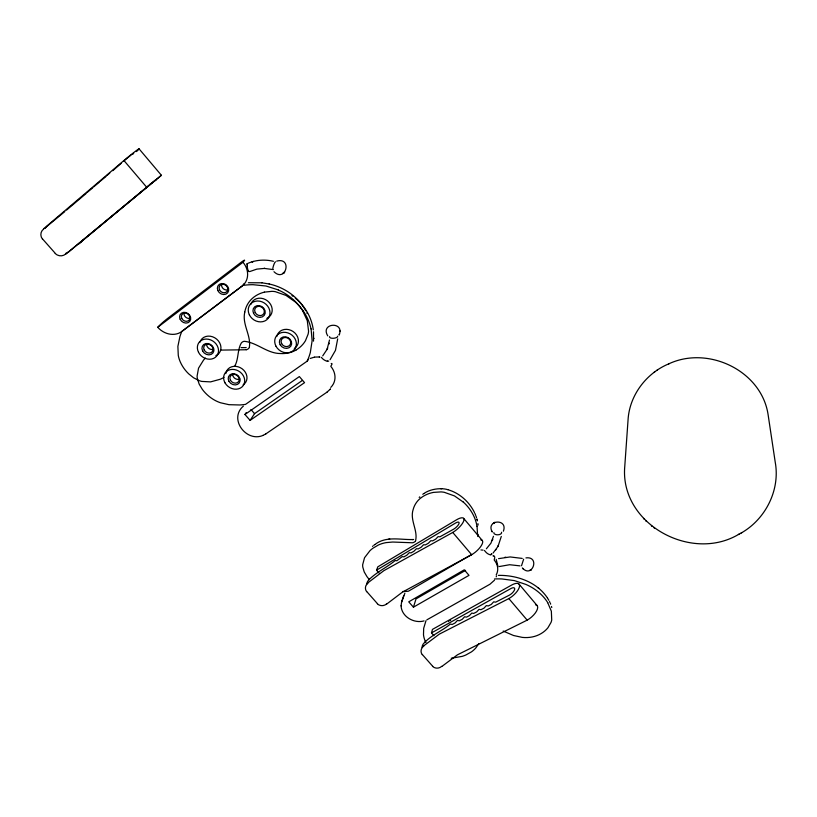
<?xml version="1.0" encoding="UTF-8"?>
<svg xmlns="http://www.w3.org/2000/svg" width="817" height="817" viewBox="0 0 817 817"><rect width="100%" height="100%" fill="white"/><g stroke="black" fill="none" stroke-linecap="round" stroke-linejoin="round"><path stroke-width="1.23" d="M492.263 532.03C485.349 519.786 508.297 518.06 503.384 531.203M401.086 605.857L401.586 602.129L404.885 593.193M327.77 335.879C319.733 322.786 345.06 321.01 339.065 335.041M477.537 534.614L477.057 526.26M337.687 338.871L335.47 350.36L330.078 359.684M247.04 264.259L247.071 263.738M329.486 340.056L327.045 349.523L327.719 347.991M313.514 341.149L313.514 331.784M477.761 536.534L478.068 534.441M244.794 312.094C241.832 324.206 251.34 335.501 249.338 347.337M521.522 565.752L523.626 559.206M501.301 536.442L497.992 546.45L493.029 553.129M493.468 536.289L490.935 543.172L486.37 548.789M496.47 576.026L496.215 576.843M433.919 635.697L431.478 632.909L432.479 629.376L511.554 585.105A11.704 4.728 -41.2 0 1 519.479 586.657A11.704 4.728 -41.2 0 1 508.879 598.565L439.321 634.135L423.706 645.849M413.422 607.184L468.999 575.352L464.281 569.827L408.735 601.833L413.422 607.184L416.037 598.881L465.588 570.358M401.586 602.129L403.741 595.613M492.457 539.976L492.702 539.281L492.232 540.568M378.965 572.921L376.555 570.164L377.801 566.845L456.437 519.857A11.898 4.014 -40.8 0 1 463.821 520.633A11.898 4.014 -40.8 0 1 452.771 532.429L383.867 570.664L368.099 582.684M339.586 333.887L339.269 334.674M425.974 620.726L423.676 628.324L423.492 634.758A28.901 23.203 17 0 0 424.86 640.242A31.383 25.215 16.9 0 0 425.943 642.591M234.796 366.026C238.727 359.02 237.287 350.289 241.127 343.314A5.719 4.922 34.9 0 1 244.191 341.302C256.936 342.446 266.985 353.373 280.139 353.526A30.76 26.869 34.6 0 0 296.152 349.993M327.239 349.104L322.715 355.875M243.364 406.131C228.311 418.927 246.438 442.732 263.074 435.379M415.547 540.772C418.202 530.458 409.572 520 413.188 509.451A29.208 24.612 18.6 0 1 421.358 497.522M478.752 643.725L475.892 647.861A33.017 26.563 17.2 0 1 471.419 651.895L465.935 654.958A42.392 34.181 17.5 0 1 462.177 656.378L451.239 658.236M205.424 358.101A45.098 38.256 33.2 0 0 203.556 360.072L198.541 368.161L197.101 376.096A20.456 17.29 34.5 0 0 197.408 378.792L199.195 384.174L202.32 389.362A33.62 28.544 34.3 0 0 213.135 399.288A31.23 26.491 34.2 0 0 220.467 402.75L228.944 404.681L239.626 404.966A80.914 69.414 36.6 0 0 245.498 404.395L306.263 361.788A17.943 15.605 30 0 1 307.121 361.226L308.295 359.551M246.244 412.585L244.957 414.495L250.094 420.377L254.547 413.647L302.29 380.487M494.499 580.193L489.934 584.247L426.872 619.837M495.766 549.872L495.98 549.606M326.984 392.17L330.068 389.362M330.027 389.413L330.507 388.8M243.813 284.296L242.833 285.439A18.587 16.207 39.9 0 1 242.026 286.093L181.844 331.406A79.943 68.526 33.6 0 0 179.914 336.624L177.881 346.388L178.28 355.436A31.189 26.461 36 0 0 180.271 361.911A33.865 28.758 36 0 0 188.676 373.829L193.568 377.781L198.96 380.559A20.558 17.382 35.7 0 0 201.779 381.416L210.572 381.886L220.284 379.241A45.854 38.92 37.1 0 0 223.991 377.362M81.087 242.026L78.371 244.13L161.409 175.287L139.064 148.847M242.986 262.257L244.109 260.991A9.191 0.705 -39.6 0 0 240.423 262.829L168.333 317.864A8.977 0.654 -39.9 0 0 159.049 325.901L157.742 327.28A18.137 15.349 39.2 0 0 181.793 331.498L241.883 286.256A18.587 16.207 39.9 0 0 242.986 262.257L157.742 327.28M419.192 497.441L419.744 496.869M112.787 170.692L121.1 163.39M133.61 153.392L132.977 153.994M273.991 271.724C285.715 283.172 292.66 256.855 276.728 261.103M123.908 160.54L43.587 228.811M64.809 211.583L46.508 226.738M66.565 210.071L86.112 193.527M87.011 192.577L92.699 187.879M93.628 186.909L99.347 182.191M100.297 181.2L106.047 176.462M107.017 175.441L109.784 173.071M123.837 161.041L127.013 158.324M372.981 545.991L372.501 546.389M283.938 272.735L284.714 271.949L283.121 273.378M154.484 181.006L156.221 179.505L151.666 183.1M127.238 158.141L127.932 157.558M161.388 175.267L65.891 254.067M150.236 184.264L68.689 251.891M128.177 157.364L131.026 155.087M149.919 184.387L151.431 183.161M369.396 579.273C377.097 571.808 387.074 567.274 395.142 560.564L396.858 560.758L402.178 556.653L403.925 556.837L406.825 555.213L409.266 552.711L411.033 552.874L413.953 551.25L416.394 548.738L418.192 548.901L421.133 547.257L423.574 544.745L425.391 544.888L428.363 543.234L430.804 540.721L432.642 540.854L435.635 539.189L438.075 536.667L439.954 536.789L453.741 529.12A5.729 1.93 -40.8 0 0 459.042 523.452A5.729 1.93 -40.8 0 0 455.488 523.074L376.555 570.164M373.829 545.317L374.758 544.622M386.839 603.967L402.546 592.049L471.644 554.733M424.758 642.233C432.264 634.727 442.426 630.693 450.33 624.096L452.169 624.464L455.089 622.973L457.438 620.45L459.307 620.808L462.238 619.306L464.587 616.774L466.476 617.131L469.438 615.609L471.787 613.087L473.707 613.424L476.679 611.902L479.028 609.359L480.978 609.696L483.97 608.165L486.319 605.622L488.3 605.938L491.313 604.396L493.662 601.853L495.674 602.16L509.594 595.031A5.637 2.277 -41.2 0 0 514.669 589.302A5.637 2.277 -41.2 0 0 510.86 588.557L431.478 632.909M441.854 666.468L457.408 654.836L527.139 620.154M669.052 363.749C646.492 372.94 629.57 395.142 628.069 419.632L624.78 466.252C619.47 523.574 691.121 563.036 738.997 534.165M132.415 154.025L133.569 153.218M422.757 494.285L423.87 493.519M654.111 372.358L654.683 371.949M656.735 370.489L657.277 370.111M244.957 414.495L299.369 376.566L304.547 382.642L250.094 420.377M263.023 435.4L265.882 433.878M375.156 544.347C386.39 535.707 400.83 540.088 413.647 539.506M265.821 433.909L327.035 392.14M738.384 534.512C764.365 521.46 780.501 491.109 775.241 462.279L768.133 414.862C761.658 370.734 708.104 345.234 668.623 363.922M424.278 493.264C431.151 488.576 442.007 487.739 447.849 489.7M283.09 273.348L284.469 272.306L282.764 273.593M741.244 532.898L741.897 532.531M494.244 522.676L494.888 522.318L493.294 523.36L494.602 522.492M249.91 271.51L256.844 269.12L264.453 268.415M310.164 358.459L314.474 357.131M248.051 263.278C255.997 259.837 265.035 259.295 273.419 261.297M252.994 261.583L252.065 261.94L253.413 261.43M499.391 566.528L509.634 564.721L520.031 565.875M498.544 558.654L510.125 556.939L522.237 558.419M246.305 349.747L220.999 350.095M522.349 567.927C532.122 579.008 540.456 555.958 525.944 557.899M424.043 620.91C414.086 623.779 401.464 616.692 401.086 605.785M264.371 292.129L271.979 291.332A26.042 22.784 35.4 0 1 275.298 291.659L286.021 295.417L295.345 302.024A48.121 41.82 34.8 0 1 311.022 328.914M314.719 357.09L319.355 356.968M412.891 539.628L412.636 539.669M328.71 361.094L327.331 360.981M388.749 539.118L389.76 538.985M505.794 557.204L504.875 557.317M248.368 282.733L261.94 282.805M496.215 559.4L498.043 566.692M246.203 347.593L241.076 347.603M498.35 575.382C516.732 575.035 536.544 581.857 547.206 597.595M440.731 488.699L441.711 488.729M264.79 268.425L264.228 268.405M480.947 549.943L483.061 550.137M264.361 268.415L271.734 269.396M490.629 554.58L491.793 554.345L491.405 553.579M261.777 282.784L269.283 284.01M319.273 356.958L319.866 357.029M269.099 283.969C282.794 286.941 295.448 295.039 303.311 306.702M448.033 489.751C459.583 493.08 469.275 501.842 474.514 512.586M278.301 289.912L265.995 286.011L253.035 284.694A69.179 59.774 34.2 0 0 242.833 285.439M503.19 631.051L513.536 635.503L522.349 637.403A28.666 23.325 13.7 0 0 539.016 634.717A31.638 25.766 13.8 0 0 547.901 627.803L551.015 622.452A24.193 19.679 13.4 0 0 551.72 619.96L551.352 611.218L547.747 602.752M291.955 295.57L292.833 296.193M651.415 525.862L652.16 526.434M654.049 527.884L654.754 528.425M538.137 587.811L538.842 588.393M295.264 298.062L295.897 298.593M463.219 502.036L454.487 495.919L444.234 492.294A24.673 20.833 18.6 0 0 441.006 491.905L433.521 492.385A32.108 27.043 18.5 0 0 421.388 497.553M296.111 298.767L296.847 299.41M297.051 299.594L297.664 300.156M297.858 300.339C306.263 308.336 311.737 318.456 313.299 329.874M523.319 569.03L522.819 568.52M643.49 518.427L644.235 519.183M645.787 520.786L646.502 521.512M42.586 239.003L55.352 253.423M366.762 591.579L377.485 603.722M422.328 654.529L432.714 666.294M250.921 409.491L254.547 413.647M146.59 187.134L123.939 160.52A13.011 0.541 -39.1 0 1 135.714 151.063A13.011 0.541 -39.1 0 1 138.236 149.828M452.741 532.439L471.685 554.712A11.836 4.259 -40.9 0 0 481.346 545.593A11.836 4.259 -40.9 0 0 480.815 539.884M508.848 598.585L527.169 620.134A11.642 4.953 -41.3 0 0 536.575 611.024A11.642 4.953 -41.3 0 0 535.492 604.764M463.627 518.346L482.306 540.517M519.05 584.124L537.126 605.581M303.464 306.926L304.894 309.214M547.461 597.983L548.881 600.342M302.698 310.787L307.294 320.734L308.571 331.171A25.94 22.692 34.3 0 1 308.101 334.194L305.446 340.75A33.844 29.575 34.8 0 1 296.122 349.962M305.364 310.031L305.721 310.685L305.466 310.215M248.613 271.04L249.103 271.714M549.514 601.547L550.066 602.711M491.854 531.387L491.528 530.682M321.347 357.376L322.592 358.683A4.238 1.522 27.5 0 0 327.637 361.339M307.11 313.483L306.875 312.952M474.902 513.413L475.545 514.904M550.689 604.182L550.433 603.549M475.872 515.752L476.536 517.661M484.461 550.495L486.125 552.404A4.065 1.716 32.3 0 0 490.874 554.866M551.475 606.459L551.781 607.572M477.199 519.969L476.924 518.958L477.414 520.827M311.093 328.904L312.125 340.72L310.337 352.444A69.629 60.182 35.9 0 1 307.121 361.226M477.945 523.636L478.139 525.055M339.862 330.609L339.943 331.416M247.245 266.036L247.081 263.779M68.546 251.748A7.465 7.098 26.7 0 1 65.707 253.362M65.748 253.924A7.506 7.128 26.4 0 1 55.229 253.536M42.443 239.105A7.547 7.159 27.8 0 1 43.709 228.985M45.078 228.433A7.516 7.118 28 0 1 45.548 227.872M45.793 227.606A7.516 7.118 28 0 1 46.344 227.126M137.787 150.246A13.011 0.541 -39.1 0 1 137.256 150.737M136.96 151.002A13.011 0.541 -39.1 0 1 136.316 151.584M248.644 271.448A4.34 0.96 80.8 0 1 247.194 265.974M200.022 342.129A11.213 9.549 36.3 0 1 216.699 339.157A11.213 9.549 36.3 0 1 215.882 355.63M250.748 304.486A11.438 9.988 36.4 0 1 267.547 300.932A11.438 9.988 36.4 0 1 267.731 317.925M267.282 318.16A11.438 9.988 36.4 0 1 266.812 318.385M278.28 289.984A48.162 41.841 35 0 1 302.75 310.766M244.028 283.856A4.677 1.317 -15.8 0 1 243.977 284.04M273.266 269.549A4.136 0.746 -71.9 0 1 273.368 266.087A4.136 0.746 -71.9 0 1 275.574 261.859M189.963 318.293A4.514 3.84 38.8 0 1 185.408 316.894A4.514 3.84 38.8 0 1 184.203 312.451M228.372 289.535A4.585 3.973 39.2 0 1 223.307 288.728A4.585 3.973 39.2 0 1 221.805 283.856M213.574 349.237A4.933 4.197 36.4 0 1 208.601 348.246A4.933 4.197 36.4 0 1 206.701 343.63M264.381 292.139A33.854 29.586 34.9 0 0 252.351 298.379A30.811 26.92 35.1 0 0 244.773 312.084M249.44 347.409A5.882 5.065 35.1 0 1 246.295 349.717M226.176 372.184A11.091 9.436 33.9 0 1 242.179 368.835A11.091 9.436 33.9 0 1 243.139 384.848M225.86 373.583A11.091 9.436 33.9 0 1 225.941 373.114M276.83 336.43A11.326 9.875 33.4 0 1 293.191 331.569A11.326 9.875 33.4 0 1 294.324 348.491M332.284 385.655A17.943 15.605 30 0 0 330.783 366.312L331.661 364.821A8.977 1.624 -40 0 0 331.222 363.545M331.814 386.257A17.943 15.605 30 0 1 330.762 387.381M337.646 336.185A4.085 1.573 -5.3 0 1 333.346 338.279A4.085 1.573 -5.3 0 1 329.67 336.604M239.738 379.068A4.882 4.156 33.9 0 1 234.785 378.291A4.882 4.156 33.9 0 1 232.702 373.818M422.083 647.381A6.526 6.036 -22.4 0 1 424.86 642.366M422.205 654.621A6.556 6.056 -22.3 0 1 423.819 645.992M441.731 666.345A6.536 6.025 -22.8 0 1 432.602 666.396M386.707 603.845A6.648 6.219 -19.5 0 1 377.372 603.824M366.639 591.671A6.669 6.25 -18.8 0 1 368.212 582.817M366.721 584.533A6.648 6.23 -18.9 0 1 369.509 579.406M496.215 574.882A17.137 14.185 16 0 0 494.203 560.002L494.642 558.103A8.558 3.217 -40.9 0 0 493.928 556.03M492.968 555.866A8.558 3.217 -40.9 0 1 493.764 555.968M448.574 621.38A10.386 8.364 16.9 0 1 448.962 621.145M450.228 620.563A10.386 8.364 16.9 0 1 450.678 620.399M547.798 602.732A44.823 36.408 14.4 0 0 525.882 584.421L514.353 580.601L501.934 578.957A64.461 52.012 14.5 0 0 494.459 578.977M402.618 591.549A76.461 63.797 21.2 0 0 408.398 591.212L470.418 555.213A17.126 14.185 16 0 1 471.286 554.743M463.259 502.006A45.629 38.256 19 0 1 476.975 526.26M415.649 540.823A5.566 4.636 20 0 1 412.432 542.774L392.681 542.039L386.206 542.6A33.548 27.523 20.2 0 0 378.455 544.97L372.92 548.227A42.821 35.06 19.9 0 0 369.948 550.709L364.545 557.725L362.666 564.721A19.373 15.88 21 0 0 362.799 567.121L364.219 571.941L366.976 576.639A31.996 26.297 20.5 0 0 369.407 579.57M501.546 532.255A3.891 2.083 -1.7 0 1 497.849 534.808A3.891 2.083 -1.7 0 1 493.877 532.541M313.687 338.156L313.677 338.677L313.687 338.156M329.077 343.314L328.975 343.834L329.077 343.314M498.38 545.644L498.156 546.154L498.38 545.644M531.367 569.52L530.825 569.878L531.367 569.52M530.713 569.939L530.11 570.235L530.713 569.939M180.118 319.181A5.903 5.025 38.7 0 0 189.738 321.438A5.903 5.025 38.7 0 0 185.663 312.482A5.903 5.025 38.7 0 0 180.118 319.181M217.843 290.546A5.995 5.198 39.1 0 0 227.647 292.833A5.995 5.198 39.1 0 0 223.603 283.642A5.995 5.198 39.1 0 0 217.843 290.546M181.752 318.324A4.534 3.86 38.7 0 0 189.146 320.07A4.534 3.86 38.7 0 0 186.01 313.177A4.534 3.86 38.7 0 0 181.752 318.324M219.477 289.708A4.606 3.993 39.1 0 0 227.014 291.455A4.606 3.993 39.1 0 0 223.909 284.387A4.606 3.993 39.1 0 0 219.477 289.708M198.531 352.321A11.142 9.467 36.3 0 0 216.852 355.834A11.142 9.467 36.3 0 0 208.458 339.259A11.142 9.467 36.3 0 0 198.531 352.321M249.348 314.8A11.377 9.916 36.3 0 0 268.16 318.344A11.377 9.916 36.3 0 0 259.826 301.197A11.377 9.916 36.3 0 0 249.348 314.8M202.606 350.973A6.322 5.372 36.3 0 0 212.992 352.954A6.322 5.372 36.3 0 0 208.223 343.559A6.322 5.372 36.3 0 0 202.606 350.973M253.566 313.391A6.454 5.627 36.3 0 0 264.238 315.372A6.454 5.627 36.3 0 0 259.5 305.66A6.454 5.627 36.3 0 0 253.566 313.391M204.199 350.054A4.963 4.218 36.3 0 0 212.349 351.606A4.963 4.218 36.3 0 0 208.601 344.223A4.963 4.218 36.3 0 0 204.199 350.054M255.159 312.462A5.065 4.412 36.3 0 0 263.534 314.024A5.065 4.412 36.3 0 0 259.816 306.395A5.065 4.412 36.3 0 0 255.159 312.462M225.002 382.846A11.03 9.365 33.8 0 0 243.262 385.542A11.03 9.365 33.8 0 0 234.254 369.509A11.03 9.365 33.8 0 0 225.002 382.846M276.023 346.285A11.254 9.804 33.3 0 0 294.784 348.971A11.254 9.804 33.3 0 0 285.817 332.407A11.254 9.804 33.3 0 0 276.023 346.285M228.974 381.345A6.25 5.311 33.8 0 0 239.32 382.856A6.25 5.311 33.8 0 0 234.203 373.767A6.25 5.311 33.8 0 0 228.974 381.345M280.139 344.703A6.383 5.556 33.3 0 0 290.781 346.204A6.383 5.556 33.3 0 0 285.674 336.818A6.383 5.556 33.3 0 0 280.139 344.703M230.506 380.344A4.912 4.167 33.8 0 0 238.635 381.529A4.912 4.167 33.8 0 0 234.602 374.4A4.912 4.167 33.8 0 0 230.506 380.344M281.671 343.712A5.004 4.361 33.3 0 0 290.025 344.886A5.004 4.361 33.3 0 0 286.021 337.523A5.004 4.361 33.3 0 0 281.671 343.712"/></g></svg>
